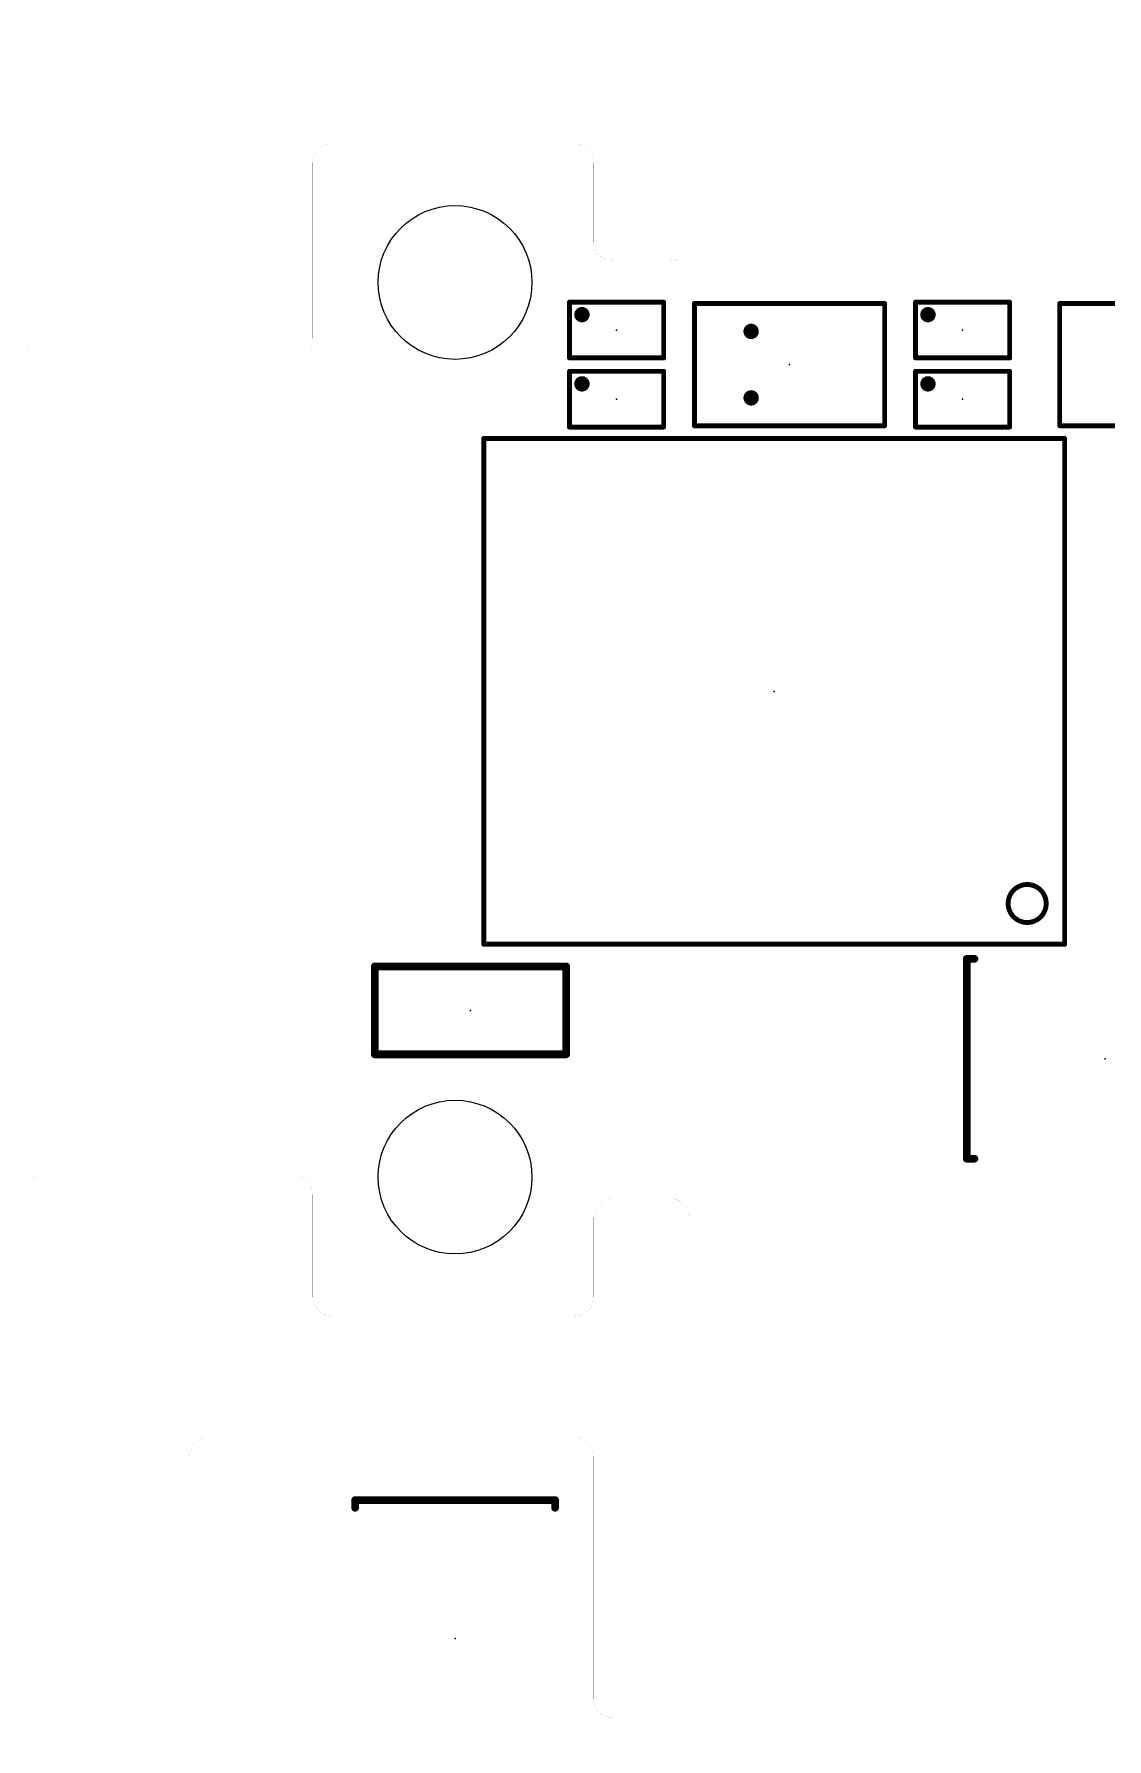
# Model space of a CAD drawing. Extents: x 0 to 169, y 0 to 191.
# Drawn here: x 55.25 to 83.15, y 54.65 to 99 of the extents above; entities that cross this region are included whole.
import ezdxf

# ---------------------------------------------------------------- set-up
doc = ezdxf.new("R2010")
doc.units = 0
for name, color, linetype in [('20', 7, 'CONTINUOUS'), ('21', 253, 'CONTINUOUS'), ('23', 7, 'CONTINUOUS')]:
    doc.layers.add(name, color=color, linetype=linetype)

msp = doc.modelspace()

# ---------------------------------------------------------------- linework, layer by layer
at = {"layer": '20', "const_width": 0.001}
for points in [[(72.3, 102.1), (72.3, 93.6)], [(69.3, 96.158), (63, 96.158)], [(62.5, 95.658), (62.5, 91.1)], [(69.8, 93.6), (69.8, 95.658)], [(71.8, 93.1), (70.3, 93.1)], [(62, 90.6), (55.5, 90.6)], [(55.5, 69.3), (62, 69.3)], [(62.5, 68.8), (62.5, 66.142)], [(70.3, 68.7), (71.8, 68.7)], [(69.8, 66.142), (69.8, 68.2)], [(72.3, 68.2), (72.3, 55.7)], [(63, 65.642), (69.3, 65.642)], [(59.8, 62.5), (69.3, 62.5)], [(59.3, 8.5), (59.3, 62)], [(69.8, 62), (69.8, 55.7)], [(71.8, 55.2), (70.3, 55.2)]]:
    msp.add_lwpolyline(points, dxfattribs=at)
at = {"layer": '20'}
for points, const_width in [([(63, 96.158, 0.4142), (62.5, 95.658)], 0.001), ([(63, 96.1582, 1), (63, 96.1578)], 0.0005), ([(63, 96.1578, 1), (63, 96.1582)], 0.0005), ([(69.8, 95.658, 0.4142), (69.3, 96.158)], 0.001), ([(69.3, 96.1582, 1), (69.3, 96.1578)], 0.0005), ([(69.3, 96.1578, 1), (69.3, 96.1582)], 0.0005), ([(62.5003, 95.658, 1), (62.4997, 95.658)], 0.0005), ([(62.4997, 95.658, 1), (62.5003, 95.658)], 0.0005), ([(69.8002, 95.658, 1), (69.7998, 95.658)], 0.0005), ([(69.7998, 95.658, 1), (69.8002, 95.658)], 0.0005), ([(69.8, 93.6, 0.4142), (70.3, 93.1)], 0.001), ([(69.8002, 93.6, 1), (69.7998, 93.6)], 0.0005), ([(69.7998, 93.6, 1), (69.8002, 93.6)], 0.0005), ([(71.8, 93.1, 0.4142), (72.3, 93.6)], 0.001), ([(72.3002, 93.6, 1), (72.2998, 93.6)], 0.0005), ([(72.2998, 93.6, 1), (72.3002, 93.6)], 0.0005), ([(70.3, 93.1003, 1), (70.3, 93.0998)], 0.0005), ([(70.3, 93.0998, 1), (70.3, 93.1003)], 0.0005), ([(71.8, 93.1003, 1), (71.8, 93.0998)], 0.0005), ([(71.8, 93.0998, 1), (71.8, 93.1003)], 0.0005), ([(55, 91.1, 0.4142), (55.5, 90.6)], 0.001), ([(62, 90.6, 0.4142), (62.5, 91.1)], 0.001), ([(62.5003, 91.1, 1), (62.4997, 91.1)], 0.0005), ([(62.4997, 91.1, 1), (62.5003, 91.1)], 0.0005), ([(55.5, 90.6003, 1), (55.5, 90.5998)], 0.0005), ([(55.5, 90.5998, 1), (55.5, 90.6003)], 0.0005), ([(62, 90.6003, 1), (62, 90.5998)], 0.0005), ([(62, 90.5998, 1), (62, 90.6003)], 0.0005), ([(55.5, 69.3, 0.4142), (55, 68.8)], 0.001), ([(55.5, 69.3002, 1), (55.5, 69.2998)], 0.0005), ([(55.5, 69.2998, 1), (55.5, 69.3002)], 0.0005), ([(62.5, 68.8, 0.4142), (62, 69.3)], 0.001), ([(62, 69.3002, 1), (62, 69.2998)], 0.0005), ([(62, 69.2998, 1), (62, 69.3002)], 0.0005), ([(62.5003, 68.8, 1), (62.4997, 68.8)], 0.0005), ([(62.4997, 68.8, 1), (62.5003, 68.8)], 0.0005), ([(70.3, 68.7, 0.4142), (69.8, 68.2)], 0.001), ([(70.3, 68.7002, 1), (70.3, 68.6998)], 0.0005), ([(70.3, 68.6998, 1), (70.3, 68.7002)], 0.0005), ([(72.3, 68.2, 0.4142), (71.8, 68.7)], 0.001), ([(71.8, 68.7002, 1), (71.8, 68.6998)], 0.0005), ([(71.8, 68.6998, 1), (71.8, 68.7002)], 0.0005), ([(69.8002, 68.2, 1), (69.7998, 68.2)], 0.0005), ([(69.7998, 68.2, 1), (69.8002, 68.2)], 0.0005), ([(72.3002, 68.2, 1), (72.2998, 68.2)], 0.0005), ([(72.2998, 68.2, 1), (72.3002, 68.2)], 0.0005), ([(62.5003, 66.142, 1), (62.4997, 66.142)], 0.0005), ([(62.4997, 66.142, 1), (62.5003, 66.142)], 0.0005), ([(62.5, 66.142, 0.4142), (63, 65.642)], 0.001), ([(69.3, 65.642, 0.4142), (69.8, 66.142)], 0.001), ([(69.8002, 66.142, 1), (69.7998, 66.142)], 0.0005), ([(69.7998, 66.142, 1), (69.8002, 66.142)], 0.0005), ([(63, 65.6423, 1), (63, 65.6418)], 0.0005), ([(63, 65.6418, 1), (63, 65.6423)], 0.0005), ([(69.3, 65.6423, 1), (69.3, 65.6418)], 0.0005), ([(69.3, 65.6418, 1), (69.3, 65.6423)], 0.0005), ([(59.8, 62.5, 0.4142), (59.3, 62)], 0.001), ([(59.8, 62.5003, 1), (59.8, 62.4997)], 0.0005), ([(59.8, 62.4997, 1), (59.8, 62.5003)], 0.0005), ([(69.3, 62.5003, 1), (69.3, 62.4997)], 0.0005), ([(69.8, 62, 0.4142), (69.3, 62.5)], 0.001), ([(69.3, 62.4997, 1), (69.3, 62.5003)], 0.0005), ([(59.3003, 62, 1), (59.2998, 62)], 0.0005), ([(59.2998, 62, 1), (59.3003, 62)], 0.0005), ([(69.8002, 62, 1), (69.7998, 62)], 0.0005), ([(69.7998, 62, 1), (69.8002, 62)], 0.0005), ([(69.8, 55.7, 0.4142), (70.3, 55.2)], 0.001), ([(69.8002, 55.7, 1), (69.7998, 55.7)], 0.0005), ([(69.7998, 55.7, 1), (69.8002, 55.7)], 0.0005), ([(71.8, 55.2, 0.4142), (72.3, 55.7)], 0.001), ([(72.3002, 55.7, 1), (72.2998, 55.7)], 0.0005), ([(72.2998, 55.7, 1), (72.3002, 55.7)], 0.0005), ([(70.3, 55.2003, 1), (70.3, 55.1998)], 0.0005), ([(70.3, 55.1998, 1), (70.3, 55.2003)], 0.0005), ([(71.8, 55.2003, 1), (71.8, 55.1998)], 0.0005), ([(71.8, 55.1998, 1), (71.8, 55.2003)], 0.0005)]:
    msp.add_lwpolyline(points, format="xyb", dxfattribs=dict(at, const_width=const_width))
for centre in [(66.2, 92.538), (66.2, 69.262)]:
    msp.add_circle(centre, 2, dxfattribs=at)
at = {"layer": '21'}
for points, const_width in [([(69.2067, 92.025, 1), (69.1432, 92.025)], 0.0635), ([(69.175, 92.0568, 1), (69.175, 91.9933)], 0.0635), ([(69.5, 91.6, 1), (69.5, 91.8, 1), (69.5, 91.6)], 0.2), ([(71.6568, 92.025, 1), (71.5932, 92.025)], 0.0635), ([(71.625, 91.9933, 1), (71.625, 92.0568)], 0.0635), ([(72.4567, 91.99, 1), (72.3932, 91.99)], 0.0635), ([(72.425, 92.0218, 1), (72.425, 91.9583)], 0.0635), ([(77.4068, 91.99, 1), (77.3432, 91.99)], 0.0635), ([(77.375, 91.9583, 1), (77.375, 92.0218)], 0.0635), ([(78.2067, 92.025, 1), (78.1432, 92.025)], 0.0635), ([(78.175, 92.0568, 1), (78.175, 91.9933)], 0.0635), ([(78.5, 91.6, 1), (78.5, 91.8, 1), (78.5, 91.6)], 0.2), ([(80.6568, 92.025, 1), (80.5932, 92.025)], 0.0635), ([(80.625, 91.9933, 1), (80.625, 92.0568)], 0.0635), ([(81.9567, 91.99, 1), (81.8932, 91.99)], 0.0635), ([(81.925, 92.0218, 1), (81.925, 91.9583)], 0.0635), ([(73.9, 91.165, 1), (73.9, 91.365, 1), (73.9, 91.165)], 0.2), ([(69.1432, 90.575, 1), (69.2067, 90.575)], 0.0635), ([(69.175, 90.6068, 1), (69.175, 90.5433)], 0.0635), ([(71.5932, 90.575, 1), (71.6568, 90.575)], 0.0635), ([(71.625, 90.5433, 1), (71.625, 90.6068)], 0.0635), ([(78.1432, 90.575, 1), (78.2067, 90.575)], 0.0635), ([(78.175, 90.6068, 1), (78.175, 90.5433)], 0.0635), ([(80.5932, 90.575, 1), (80.6568, 90.575)], 0.0635), ([(80.625, 90.5433, 1), (80.625, 90.6068)], 0.0635), ([(69.2067, 90.225, 1), (69.1432, 90.225)], 0.0635), ([(69.175, 90.2568, 1), (69.175, 90.1933)], 0.0635), ([(69.5, 89.8, 1), (69.5, 90, 1), (69.5, 89.8)], 0.2), ([(71.6568, 90.225, 1), (71.5932, 90.225)], 0.0635), ([(71.625, 90.1933, 1), (71.625, 90.2568)], 0.0635), ([(78.2067, 90.225, 1), (78.1432, 90.225)], 0.0635), ([(78.175, 90.2568, 1), (78.175, 90.1933)], 0.0635), ([(78.5, 89.8, 1), (78.5, 90, 1), (78.5, 89.8)], 0.2), ([(80.6568, 90.225, 1), (80.5932, 90.225)], 0.0635), ([(80.625, 90.1933, 1), (80.625, 90.2568)], 0.0635), ([(73.9, 89.435, 1), (73.9, 89.635, 1), (73.9, 89.435)], 0.2), ([(69.1432, 88.775, 1), (69.2067, 88.775)], 0.0635), ([(69.175, 88.8068, 1), (69.175, 88.7433)], 0.0635), ([(71.5932, 88.775, 1), (71.6568, 88.775)], 0.0635), ([(71.625, 88.7433, 1), (71.625, 88.8068)], 0.0635), ([(72.425, 88.8418, 1), (72.425, 88.7782)], 0.0635), ([(72.3932, 88.81, 1), (72.4567, 88.81)], 0.0635), ([(77.3432, 88.81, 1), (77.4068, 88.81)], 0.0635), ([(77.375, 88.7782, 1), (77.375, 88.8418)], 0.0635), ([(78.1432, 88.775, 1), (78.2067, 88.775)], 0.0635), ([(78.175, 88.8068, 1), (78.175, 88.7433)], 0.0635), ([(80.5932, 88.775, 1), (80.6568, 88.775)], 0.0635), ([(80.625, 88.7433, 1), (80.625, 88.8068)], 0.0635), ([(81.925, 88.8418, 1), (81.925, 88.7782)], 0.0635), ([(81.8932, 88.81, 1), (81.9567, 88.81)], 0.0635), ([(66.945, 88.5118, 1), (66.945, 88.4483)], 0.0635), ([(66.9768, 88.48, 1), (66.9133, 88.48)], 0.0635), ([(82.0868, 88.48, 1), (82.0233, 88.48)], 0.0635), ([(82.055, 88.4483, 1), (82.055, 88.5118)], 0.0635), ([(81.08, 75.8852, 1), (81.08, 76.8748, 1), (81.08, 75.8852)], 0.127), ([(81.08, 75.8852, 1), (81.08, 76.8748, 1), (81.08, 75.8852)], 0.127), ([(66.945, 75.3518, 1), (66.945, 75.2883)], 0.0635), ([(66.9133, 75.32, 1), (66.9768, 75.32)], 0.0635), ([(79.508, 74.99, 1), (79.508, 74.89)], 0.1), ([(79.558, 74.94, 1), (79.458, 74.94)], 0.1), ([(79.708, 74.89, 1), (79.708, 74.99)], 0.1), ([(82.0233, 75.32, 1), (82.0868, 75.32)], 0.0635), ([(82.055, 75.2883, 1), (82.055, 75.3518)], 0.0635), ([(64.1616, 74.743, 1), (64.06, 74.743)], 0.1016), ([(64.1108, 74.7938, 1), (64.1108, 74.6922)], 0.1016), ([(69.14, 74.743, 1), (69.0384, 74.743)], 0.1016), ([(69.0892, 74.6922, 1), (69.0892, 74.7938)], 0.1016), ([(64.1108, 72.5078, 1), (64.1108, 72.4062)], 0.1016), ([(64.06, 72.457, 1), (64.1616, 72.457)], 0.1016), ([(69.0384, 72.457, 1), (69.14, 72.457)], 0.1016), ([(69.0892, 72.4062, 1), (69.0892, 72.5078)], 0.1016), ([(79.508, 69.79, 1), (79.508, 69.69)], 0.1), ([(79.458, 69.74, 1), (79.558, 69.74)], 0.1), ([(79.708, 69.69, 1), (79.708, 69.79)], 0.1), ([(63.6, 60.908, 1), (63.6, 60.808)], 0.1), ([(63.65, 60.858, 1), (63.55, 60.858)], 0.1), ([(68.85, 60.858, 1), (68.75, 60.858)], 0.1), ([(68.8, 60.808, 1), (68.8, 60.908)], 0.1), ([(63.55, 60.658, 1), (63.65, 60.658)], 0.1), ([(68.75, 60.658, 1), (68.85, 60.658)], 0.1)]:
    msp.add_lwpolyline(points, format="xyb", dxfattribs=dict(at, const_width=const_width))
for points, const_width in [([(69.175, 92.025), (71.625, 92.025)], 0.127), ([(69.175, 90.575), (69.175, 92.025)], 0.127), ([(71.625, 92.025), (71.625, 90.575)], 0.127), ([(72.425, 91.99), (77.375, 91.99)], 0.127), ([(72.425, 88.81), (72.425, 91.99)], 0.127), ([(77.375, 91.99), (77.375, 88.81)], 0.127), ([(78.175, 92.025), (80.625, 92.025)], 0.127), ([(78.175, 90.575), (78.175, 92.025)], 0.127), ([(80.625, 92.025), (80.625, 90.575)], 0.127), ([(81.925, 91.99), (86.875, 91.99)], 0.127), ([(81.925, 88.81), (81.925, 91.99)], 0.127), ([(71.625, 90.575), (69.175, 90.575)], 0.127), ([(80.625, 90.575), (78.175, 90.575)], 0.127), ([(69.175, 90.225), (71.625, 90.225)], 0.127), ([(69.175, 88.775), (69.175, 90.225)], 0.127), ([(71.625, 90.225), (71.625, 88.775)], 0.127), ([(78.175, 90.225), (80.625, 90.225)], 0.127), ([(78.175, 88.775), (78.175, 90.225)], 0.127), ([(80.625, 90.225), (80.625, 88.775)], 0.127), ([(71.625, 88.775), (69.175, 88.775)], 0.127), ([(77.375, 88.81), (72.425, 88.81)], 0.127), ([(80.625, 88.775), (78.175, 88.775)], 0.127), ([(86.875, 88.81), (81.925, 88.81)], 0.127), ([(66.945, 88.48), (82.055, 88.48)], 0.127), ([(66.945, 75.32), (66.945, 88.48)], 0.127), ([(82.055, 88.48), (82.055, 75.32)], 0.127), ([(82.055, 75.32), (66.945, 75.32)], 0.127), ([(79.708, 74.94), (79.508, 74.94)], 0.2), ([(79.508, 74.94), (79.508, 69.74)], 0.2), ([(64.1108, 72.457), (64.1108, 74.743)], 0.2032), ([(64.1108, 74.743), (69.0892, 74.743)], 0.2032), ([(69.0892, 74.743), (69.0892, 72.457)], 0.2032), ([(69.0892, 72.457), (64.1108, 72.457)], 0.2032), ([(79.508, 69.74), (79.708, 69.74)], 0.2), ([(68.8, 60.858), (63.6, 60.858)], 0.2), ([(63.6, 60.858), (63.6, 60.658)], 0.2), ([(68.8, 60.658), (68.8, 60.858)], 0.2)]:
    msp.add_lwpolyline(points, dxfattribs=dict(at, const_width=const_width))
at = {"layer": '23'}
for p in [(70.4, 91.3), (79.4, 91.3), (74.9, 90.4), (70.4, 89.5), (79.4, 89.5), (74.5, 81.9), (66.6, 73.6), (83.108, 72.34), (66.2, 57.258)]:
    msp.add_point(p, dxfattribs=at)

doc.saveas('drawing.dxf')
